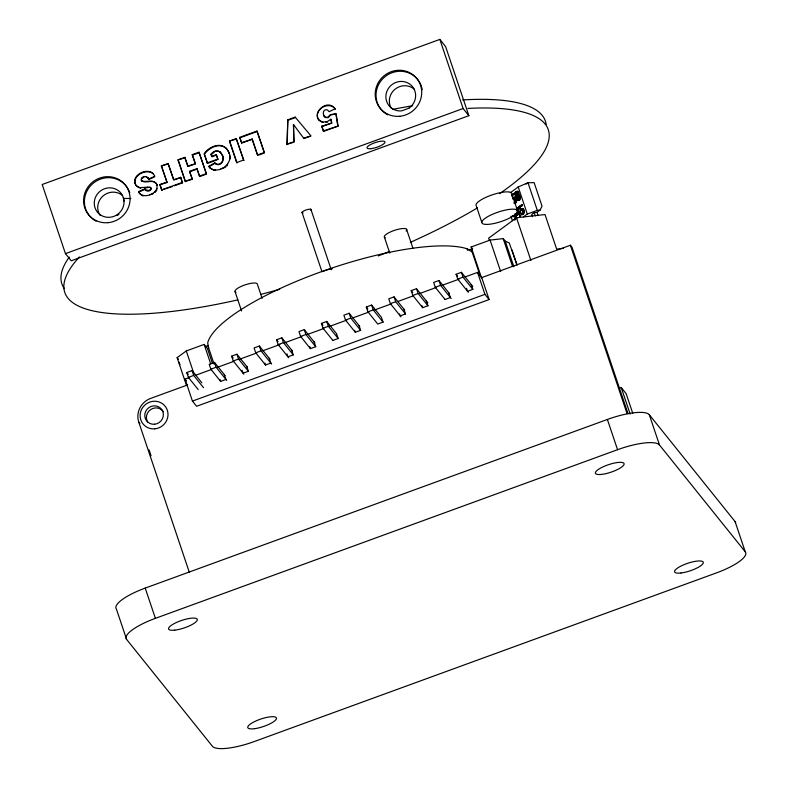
<?xml version="1.0" encoding="UTF-8"?>
<svg xmlns="http://www.w3.org/2000/svg" width="788" height="788" viewBox="0 0 788 788"><rect width="100%" height="100%" fill="white"/><g stroke="black" fill="none" stroke-linecap="round" stroke-linejoin="round"><path stroke-width="1.18" d="M515.047 219.921C513.451 220.581 514.465 218.128 515.845 218.562L516.317 217.38L515.608 213.568M516.475 196.202C511.481 193.257 519.873 188.401 517.952 195.138C523.764 198.409 514.594 204.338 516.475 196.202L519.233 196.379L519.765 198.418L518.839 199.463L517.677 199.394L516.8 197.246L516.958 196.192L518.583 196.104M519.085 199.935L519.824 199.857C517.736 201.836 516.12 197.719 517.224 196.123L516.13 195.326L515.716 193.395L516.623 191.553L518.159 191.553L517.42 191.632M292.959 142.549L286.891 144.234L287.827 119.786L295.175 117.107L311.024 135.96L303.607 138.136M287.226 144.647L287.827 119.786M216.06 164.121L215.735 163.707C221.467 166.445 225.033 158.506 221.635 154.261C226.57 158.9 219.98 168.77 214.828 162.84L208.672 166.367L208.997 166.78L215.154 163.244L214.828 162.84M516.524 192.282L517.411 193.139L517.48 195.138L516.11 194.863L516.15 192.449L517.627 192.292L518.287 193.543L518.218 195.06L516.623 195.119M515.096 218.64L515.303 215.124L516.041 215.045L516.317 217.38L515.549 219.448M319.288 120.377L318.963 119.973L322.962 122.465C308.197 117.353 325.336 97.525 334.476 107.995L334.151 107.582L335.452 109.187L335.127 108.783L329.177 111.689L327.384 109.867C322.479 108.399 322.075 115.708 325.611 117.579L328.143 117.658L330.684 115.009L336.121 113.846L330.349 114.595L327.818 117.254L325.286 117.176L324.262 116.25M318.145 118.821L318.47 119.224C313.535 110.507 326.242 102.223 333.482 107.079L333.147 106.675M513.875 197.345L514.919 197.227L512.791 198.064L514.505 197.384L515.835 199.6L515.795 201.797L514.269 203.343L515.736 202.89L514.988 202.969M518.898 206.653L522.296 204.624L518.898 206.653L520.326 210.879C523.114 206.771 525.507 213.725 522.07 214.622C521.952 213.203 525.744 211.716 522.631 208.859C519.243 209.49 522.02 208.278 523.675 209.086L522.937 209.175M229.042 153.296L229.367 153.699L227.643 150.272C236.006 160.998 220.246 175.3 210.051 167.992L213.686 170.247L215.607 170.464L215.282 170.05M137.21 186.687L136.885 186.273L140.816 188.046L138.786 187.574L135.723 185.013L136.048 185.426C129.675 175.97 147.001 166.583 153.483 173.99L151.995 172.572M134.935 183.417L135.27 183.831C132.945 175.123 145.544 169.184 152.32 172.986M518.12 209.303L517.371 209.391L516.83 213.794L519.193 212.514L517.558 207.638L516.672 210.396M142.766 195.523L143.101 195.926L140.343 194.183C146.558 198.724 160.21 192.193 156.398 183.86L157.245 185.426L156.92 185.022M517.411 210.317L518.307 207.549M520.267 199.088L520.257 196.507M513.648 199.078C515.657 196.498 517.204 202.142 514.633 202.201C515.48 202.358 515.352 196.527 512.909 199.157M522.789 214.257L523.537 214.169L521.37 214.71C520.671 213.735 525.557 211.302 521.695 209.736M517.706 196.113L516.839 196.704M517.952 195.138L518.888 194.459L518.149 194.537M517.677 199.394L519.016 198.497L518.494 196.468L517.47 196.173M141.673 180.816C146.046 182.777 152.37 178.856 155.994 183.308C152.074 178.748 144.559 184.658 141.219 180.088C140.825 175.704 147.937 175.33 148.902 179.428L154.172 177.133M150.045 187.17L151.247 189.022C150.587 191.238 146.952 191.977 145.593 190.016L149.031 190.46L150.646 189.327L150.843 187.908L149.09 187.052L140.491 187.633M517.273 192.203L515.687 193.198M516.337 202.171L515.795 201.797M513.392 216.631L514.702 216.611L512.712 216.07L513.963 216.7L515.303 215.124M516.041 215.045L514.485 216.434M154.822 191.898L155.147 192.302L156.536 190.676L156.989 188.499M532.491 216.592L531.762 214.434L534.205 212.642L537.022 212.327L540.125 210.051L542.016 206.072L534.136 182.658L527.999 182.718L518.209 186.973L510.358 192.725M515.066 215.341C511.914 215.715 515.785 215.942 515.785 214.257L515.618 213.725M216.946 159.925L207.51 163.372L204.102 153.808C208.613 146.804 220.995 141.279 227.062 149.405L226.737 148.991L227.968 150.675M207.51 163.372L204.437 154.221C208.79 147.839 219.231 142.382 226.028 148.282L225.693 147.868M143.505 176.778L143.83 177.182L141.81 178.669L141.485 178.255M211.627 156.329L216.168 154.665L218 159.55L216.493 155.078L211.962 156.733L210.948 154.3C213.124 150.941 218.995 149.119 221.251 153.394L220.926 152.98L221.97 154.665M211.942 154.064L214.257 152.123L213.922 151.71M322.637 122.061L327.247 121.608L330.911 119.215L331.807 123.036L321.987 126.612L321.662 126.208L331.807 123.036M186.539 385.627L177.123 357.654L186.283 350.946L204.151 344.425L207.431 348.503L212.474 363.485M526.098 184.106L527.999 182.718L537.308 210.366L540.125 210.051M511.983 194.725L513.756 193.424L514.081 194.39L512.052 195.877M514.495 193.346L511.845 195.286L512.909 198.458M521.942 206.082L519.853 207.155L521.883 205.678L521.558 204.713M519.656 211.726L519.075 212.139L520.395 211.637L519.656 211.726L519.371 213.026L520.444 216.227L519.706 216.306L518.75 213.479L519.489 213.4L516.613 215.045L516.229 213.893L519.193 212.514M516.613 215.045L518.75 213.479M563.4 248.348L556.653 249.107L545.02 214.543L516.514 217.744L488.639 238.173L489.417 240.488M519.706 216.306L520.326 215.853M523.39 216.887L527.31 214.011L537.308 210.366M220.945 168.711L224.57 167.627L225.87 166.79L225.545 166.376M205.865 346.641L207.805 345.42L214.1 364.135M513.973 215.617L515.47 214.888M522.434 209.657L521.213 209.982M147.799 177.783L148.577 179.014L154.901 176.266L153.148 173.577M138.501 191.612L144.775 188.913L145.1 189.317L138.826 192.016L138.501 191.612L139.673 193.454L138.826 192.016M439.852 39.4L42.188 184.5L65.453 253.628L71.206 260.789L468.87 115.688L445.604 46.571L439.852 39.4L463.117 108.527L468.87 115.688M166.761 182.117L159.836 184.648L167.086 182.53L161.313 165.953L168.1 163.471L173.872 180.058L180.797 177.527L182.58 182.826L174.562 185.761M191.228 179.674L185.219 181.338L177.989 159.865L184.806 157.383L188.056 166.475L195.473 163.766L192.223 154.675L199.009 152.202L206.18 172.946M243.482 160.072L236.686 162.555L229.456 141.091L236.262 138.609L243.817 160.486L236.262 138.609M257.755 155.394L252.308 139.21L241.719 143.081L239.611 137.378L256.986 131.044L264.541 152.921L258.888 154.99M161.313 165.953L168.435 163.884M177.989 159.865L185.131 157.787M192.548 155.088L199.334 152.606M229.456 141.091L236.587 139.013M239.611 137.378L239.946 137.792L257.321 131.448M288.152 120.2L295.51 117.52L295.175 117.107M241.394 142.667L252.308 139.21M184.806 157.383L187.731 166.061L195.473 163.766M207.185 162.958L217.675 159.137M189.504 171.341L192.361 179.26L189.504 171.341L196.921 168.632L199.778 176.551M190.893 171.36L197.246 169.046M168.1 163.471L173.547 179.644L180.797 177.527M159.836 184.648L161.619 189.947L182.245 182.422L182.58 182.826M185.219 181.338L192.036 178.856M286.891 144.234L293.786 141.722L293.461 124.494L294.111 142.136L293.786 141.722M323.267 130.966L338.082 126.09L323.592 131.379L321.662 126.208M161.619 189.947L172.267 186.598M200.901 176.148L206.564 174.079M304.946 138.186L310.009 136.334M65.453 253.628L463.117 108.527M481.596 278.115L471.125 247.008L490.087 240.094L503.187 238.616L505.246 241.177L513.875 266.827M198.212 389.617L188.381 377.363L186.756 372.537L192.055 370.596L201.886 382.85M225.092 375.6L214.503 362.411L209.194 364.342L210.82 369.178L220.66 381.422L225.929 379.452L224.304 374.615M243.856 374.172L233.268 360.983L231.642 356.156L236.942 354.216L247.54 367.405M269.979 359.22L259.39 346.031L254.091 347.961L255.716 352.797L265.546 365.041M288.753 357.791L278.164 344.602L276.539 339.776L281.838 337.835L292.427 351.024M314.875 342.839L304.286 329.65L298.977 331.581L300.602 336.417L310.442 348.66M332.891 340.475L323.05 328.232L321.425 323.395L326.724 321.455L336.565 333.708M359.761 326.459L349.173 313.269L343.873 315.2L345.499 320.036L355.329 332.28M366.321 307.015L371.621 305.074L381.451 317.328L383.047 322.115L377.748 324.055L367.947 311.851L366.321 307.015L367.829 308.896M404.658 310.078L394.069 296.889L388.76 298.819L390.385 303.656L400.984 316.845M426.308 300.908L427.943 305.734L422.634 307.675L412.833 295.47L411.208 290.634L416.507 288.694L427.854 302.828M449.544 293.697L438.955 280.508L433.656 282.439L435.281 287.275L445.112 299.519M468.318 292.279L457.729 279.09L456.104 274.254L461.404 272.323L472.751 286.448M188.381 377.363L193.681 375.433L203.511 387.676M210.82 369.178L216.129 367.247L226.717 380.437M233.268 360.983L238.567 359.052L248.407 371.296M255.716 352.797L261.015 350.867L271.604 364.056M278.164 344.602L283.463 342.672L293.294 354.915M300.602 336.417L305.911 334.486L315.742 346.73L310.413 348.621L309.753 346.69M323.05 328.232L328.35 326.291L338.19 338.535M345.499 320.036L350.798 318.106L360.638 330.349L355.299 332.24L354.649 330.31M367.947 311.851L373.246 309.911L383.076 322.164M390.385 303.656L395.694 301.725L405.524 313.969M412.833 295.47L418.142 293.53L427.973 305.783M435.281 287.275L440.581 285.345L451.179 298.534M457.729 279.09L463.029 277.149L472.859 289.403M464.831 277.051L477.548 272.402L481.724 277.612L489.112 299.558L196.606 406.283L192.43 401.082L185.042 379.136L189.672 377.452M195.444 375.334L211.637 369.434M217.419 367.326L233.603 361.416M239.385 359.308L256.721 352.985M262.502 350.867L279.848 344.543M284.468 342.859L301.814 336.525M307.596 334.417L323.779 328.517M329.561 326.399L346.897 320.076M352.679 317.968L368.873 312.058M374.645 309.95L390.838 304.05M397.773 301.518L412.804 296.032M419.738 293.5L435.922 287.59M441.704 285.483L459.049 279.159M187.642 384.908L150.646 398.413A18.892 18.154 -38.8 0 0 138.786 422.141L189.416 572.59M481.36 277.74L570.394 245.255L572.039 247.304L628.006 413.592M332.851 340.436L338.16 338.495L336.525 333.669M445.082 299.479L450.381 297.549L448.756 292.712M192.43 401.082L484.935 294.357L489.112 299.558M619.437 388.139L621.21 387.499L626.135 393.645L632.754 413.306M735.076 521.558L745.251 551.797A37.785 9.909 -18.6 0 1 716.489 572.886L254.317 741.528A37.785 9.909 -18.6 0 1 212.386 746.236L126.622 639.432L116.447 609.183A37.785 9.909 -18.6 0 1 145.219 588.094L607.381 419.462A37.785 9.909 -18.6 0 1 649.312 414.754L735.076 521.558A37.785 9.909 -18.6 0 1 735.637 522.74M126.622 639.432A37.785 9.909 -18.6 0 1 155.394 618.344L617.565 449.702A37.785 9.909 -18.6 0 1 659.487 444.993L745.251 551.797M220.128 152.015L220.463 152.429L218.621 151.385L215.006 151.227M468.909 249.678L471.234 249.294L480.256 276.076M516.209 191.445L517.578 191.267M515.884 191.632L516.623 191.553M517.135 191.445L517.883 191.366M515.598 191.898L516.337 191.809M515.362 192.213L516.101 192.124M517.657 191.898L518.405 191.809M515.175 192.587L515.913 192.499M516.15 192.449L517.627 192.292M515.854 192.764L516.603 192.686M517.184 192.666L517.923 192.587M515.047 193.021L515.785 192.932M514.978 193.474L515.716 193.395M517.411 193.139L518.149 193.05M518.179 193.237L518.918 193.159L518.78 192.577M514.968 193.937L515.716 193.858M517.539 193.631L518.287 193.543M518.218 193.887L518.957 193.809M515.027 194.4L515.776 194.321M515.913 194.616L516.652 194.537M515.155 194.863L515.894 194.784M516.11 194.863L516.849 194.784M515.391 195.404L516.13 195.326M518.465 195.266L519.627 195.434L518.878 195.513M515.677 195.788L516.416 195.7M516.032 196.025L516.77 195.946M519.233 195.946L519.972 195.857M518.228 196.291L518.967 196.202M518.494 196.468L519.233 196.379M516.258 196.852L516.997 196.764M514.505 197.384L515.874 197.808L515.135 197.887M513.215 197.699L513.953 197.611M514.83 197.581L515.579 197.493M516.8 197.246L517.539 197.158M513.008 197.857L513.746 197.778M516.17 197.542L516.908 197.453M519.656 197.118L520.395 197.03M519.725 197.64L520.474 197.561M513.894 198.458L515.076 198.418M516.209 198.241L516.948 198.162M513.412 198.704L514.16 198.625M514.525 198.625L515.263 198.537M519.725 198.162L520.474 198.083M514.692 198.812L515.441 198.734M514.86 199.098L515.598 199.009M517.115 198.842L515.835 199.6M519.016 198.497L519.765 198.418M519.656 198.684L520.405 198.606M515.007 199.482L515.746 199.403M516.564 199.394L517.302 199.315M518.839 199.019L519.578 198.94M517.893 199.502L519.243 199.315M516.8 199.807L517.549 199.719M515.204 200.3L516.672 200.103M517.076 200.132L517.815 200.053M517.381 200.369L518.12 200.28M518.77 200.221L519.519 200.142M515.953 200.763L516.692 200.674M517.706 200.497L519.154 200.349M515.214 200.999L515.953 200.91M515.145 201.334L516.652 201.216M515.017 201.61L515.766 201.531M514.682 202.014L515.421 201.925M513.894 202.289L515.047 202.122M515.332 202.654L516.071 202.575M514.633 203.196L515.382 203.107M514.269 203.343L515.007 203.265M516.967 208.071L517.706 207.993M521.676 208.623L523.045 208.584M521.016 208.978L521.755 208.899M520.809 209.145L521.548 209.056M522.631 208.859L523.38 208.781M521.922 209.716L522.877 209.697M523.212 209.638L523.951 209.549M522.326 209.903L523.065 209.825M522.493 210.101L523.242 210.012M520.71 210.445L521.449 210.357L521.065 210.8L519.647 206.574M522.661 210.376L523.399 210.297M522.808 210.76L523.547 210.682M523.636 210.879L524.375 210.8M524.473 211.391L523.005 211.578M523.754 212.041L524.493 211.962M519.952 212.602L520.691 212.524L519.371 213.026M523.005 212.277L523.754 212.199M522.937 212.612L524.453 212.494L523.596 213.085M522.818 212.898L523.557 212.809M520.976 213.548L523.222 213.213M515.785 214.257L514.879 213.814M521.695 213.568L522.434 213.489M515.913 214.582L516.652 214.503L516.357 213.489M523.134 213.942L523.872 213.853M512.417 215.577L513.451 215.991M521.37 214.71L523.173 214.395M516.13 215.597L516.869 215.518M514.948 215.922L516.209 215.695M513.037 216.424L513.776 216.336M514.741 216.208L515.48 216.119M515.569 216.385L516.307 216.306M515.608 216.946L516.347 216.867M515.579 217.458L516.317 217.38M515.48 217.921L516.219 217.833M515.322 218.315L516.859 218.109M144.726 187.958L147.829 187.613L147.494 187.209M518.218 195.06L517.361 195.04M123.755 198.379L124.002 201.176A15.12 14.519 -38.8 0 1 103.622 216.493A15.12 14.519 -38.8 0 1 98.953 192.233A15.12 14.519 -38.8 0 1 123.283 197.424L123.755 198.379L130.887 198.546M514.712 215.528L514.121 215.351M149.424 187.465L150.37 187.574M518.701 195.05L519.203 195.188M505.246 241.177L509.255 242.931L516.849 264.699M148.134 178.186L146.164 176.63M472.111 251.884L466.319 248.535A143.13 37.529 -18.6 0 0 318.529 272.727A143.13 37.529 -18.6 0 0 207.687 342.908L208.672 348.01M139.348 193.05L140.668 194.587M208.672 166.367L210.386 168.405M471.125 247.008L472.642 248.9M456.104 274.254L457.611 276.135M323.494 114.664L324.597 116.663M327.247 121.608L327.572 122.012L325.631 122.051M411.208 290.634L412.725 292.515M229.525 155.029L230.135 158.762L229.81 158.358M227.693 164.239L226.934 165.894L226.599 165.48M210.948 154.3L211.962 156.733M321.425 323.395L322.942 325.277M276.539 339.776L278.046 341.657M152.695 193.375L153.03 193.789L149.7 194.705M141.219 180.088L141.998 181.22M231.642 356.156L233.159 358.038M177.123 357.654L178.521 359.397M186.756 372.537L188.263 374.418M185.042 379.136L186.431 380.87M138.786 422.141L139.88 423.511M155.669 182.895L156.723 184.264M293.461 124.494L303.932 138.55M144.775 188.913L145.918 190.43M150.557 187.465L151.178 188.322M178.61 361.692L180.068 364.726M649.312 414.754L659.487 444.993M621.21 387.499L630.164 414.104M570.394 245.255L627.071 413.651M607.381 419.462L617.565 449.702M537.022 212.327L538.115 215.567M534.205 212.642L535.298 215.882M518.209 186.973L527.31 214.011M517.371 209.391L518.455 212.602M517.726 211.273A18.892 4.955 -18.6 0 0 491.022 214.947A18.892 4.955 -18.6 0 0 490.51 224.117A18.892 4.955 -18.6 0 0 517.726 211.273L511.914 193.996A18.892 4.955 -18.6 0 0 494.234 194.203A18.892 4.955 -18.6 0 0 475.962 205.008L481.783 222.285M516.967 213.804L517.361 214.966M516.514 217.744L530.915 260.532M510.92 216.198L512.436 220.699M512.013 249.963L517.105 265.123M503.187 238.616L512.604 266.59M490.087 240.094L500.675 271.565M477.548 272.402L484.935 294.357M471.204 284.527L472.83 289.354L467.53 291.294L466.555 288.388M461.404 272.323L463.029 277.149M438.955 280.508L440.581 285.345M406.549 229.249L412.991 248.407M416.507 288.694L418.142 293.53M421.984 305.744L422.634 307.675M384.455 237.306L389.764 253.086M403.87 309.093L405.495 313.929L400.196 315.86L399.546 313.929M394.069 296.889L395.694 301.725M321.987 126.612L323.592 131.379M371.621 305.074L373.246 309.911M358.973 325.474L360.599 330.31M349.173 313.269L350.798 318.106M310.797 209.017L331.206 269.673M301.962 212.248L321.977 271.732M326.724 321.455L328.35 326.291M256.986 131.044L264.216 152.517L257.43 154.99L251.983 138.806M314.087 341.854L315.712 346.69M239.946 137.792L241.719 143.081M304.286 329.65L305.911 334.486M229.791 141.495L237.011 162.968M291.639 350.049L293.264 354.876L287.965 356.816L286.99 353.911M281.838 337.835L283.463 342.672M262.138 298.396L257.203 283.739A11.81 3.093 -18.6 0 0 242.674 285.758A11.81 3.093 -18.6 0 0 236.016 292.328M269.191 358.235L270.816 363.071L265.517 365.002L264.866 363.071M199.009 152.202L206.229 173.675L199.443 176.148L196.921 168.632M259.39 346.031L261.015 350.867M192.223 154.675L195.138 163.362M235.11 291.806L241.561 310.964M178.315 160.279L185.544 181.752M246.743 366.42L248.378 371.256L243.068 373.197L242.093 370.291M180.462 177.123L182.245 182.422M236.942 354.216L238.567 359.052M161.648 166.357L167.086 182.53M160.171 185.052L161.954 190.361M214.503 362.411L216.129 367.247M219.97 379.452L220.63 381.382M204.151 344.425L210.741 364.007M186.283 350.946L194.035 373.985M192.055 370.596L193.681 375.433M149.06 449.849L151.03 455.681M145.219 588.094L155.394 618.344M123.283 197.424L124.002 201.176M330.911 119.215L331.472 122.623M336.299 114.959L338.082 126.09M335.796 113.433L337.747 125.686M466.21 248.634A7.555 1.98 -18.6 0 1 467.53 250.269M147.927 422.466A9.446 9.072 -38.8 0 1 150.616 409.602A9.446 9.072 -38.8 0 1 163.5 411.76M303.124 213.016A4.728 1.241 -18.6 0 1 305.714 210.081A4.728 1.241 -18.6 0 1 310.777 210.219M462.635 99.918A255.076 66.882 -18.6 0 1 546.163 124.514M64.36 288.635A255.076 66.882 -18.6 0 1 69.255 257.105M116.949 215.607A255.076 66.882 -18.6 0 1 118.988 214.267M392.542 109.414A255.076 66.882 -18.6 0 1 412.646 105.759M467.914 108.419A255.076 66.882 -18.6 0 1 499.631 193.641M477.518 207.825A255.076 66.882 -18.6 0 1 410.371 242.349M389.558 251.342A255.076 66.882 -18.6 0 1 378.309 255.933M279.691 289.314A255.076 66.882 -18.6 0 1 260.907 294.338M237.838 299.883A255.076 66.882 -18.6 0 1 79.44 256.937M323.307 271.308A9.446 2.472 -18.6 0 1 332.27 268.728M385.362 237.838A11.81 3.093 -18.6 0 1 394.906 230.214A11.81 3.093 -18.6 0 1 406.096 231.071M100.145 215.449A15.12 14.519 -38.8 0 1 102.893 196.084A15.12 14.519 -38.8 0 1 122.514 195.503M391.262 108.242A15.12 14.519 -38.8 0 1 394.877 89.359A15.12 14.519 -38.8 0 1 414.133 89.093M127.754 188.362A23.62 22.685 -38.8 0 1 129.754 192.676M96.116 221.192A23.62 22.685 -38.8 0 1 92.166 218.522M91.29 217.734A23.62 22.685 -38.8 0 1 92.954 183.466A23.62 22.685 -38.8 0 1 127.124 187.367M419.344 81.893A23.62 22.685 -38.8 0 1 421.353 86.207M421.708 87.35A23.62 22.685 -38.8 0 1 422.23 89.694M387.794 114.812A23.62 22.685 -38.8 0 1 382.308 79.243A23.62 22.685 -38.8 0 1 418.704 80.898M408.952 108.173L401.644 110.872A15.12 14.529 -38.8 0 1 386.494 92.511A15.12 14.529 -38.8 0 1 409.642 83.991A15.12 14.529 -38.8 0 1 408.952 108.173M174.798 630.144A15.12 3.96 -18.6 0 0 197.276 620.048A15.12 3.96 -18.6 0 0 176.729 622.353A15.12 3.96 -18.6 0 0 174.798 630.144M254.8 728.654A15.12 3.96 -18.6 0 0 276.499 718.361A15.12 3.96 -18.6 0 0 255.066 721.355A15.12 3.96 -18.6 0 0 254.8 728.654M681.009 572.994A15.12 3.96 -18.6 0 0 703.3 562.839A15.12 3.96 -18.6 0 0 682.526 565.321A15.12 3.96 -18.6 0 0 681.009 572.994M601.392 474.425A15.12 3.96 -18.6 0 0 624.066 464.388A15.12 3.96 -18.6 0 0 603.805 466.496A15.12 3.96 -18.6 0 0 601.392 474.425M154.852 428.83A14.174 13.613 -38.8 0 0 165.746 407.041A14.174 13.613 -38.8 0 0 141.613 409.317A14.174 13.613 -38.8 0 0 154.852 428.83M154.586 424.239A9.446 9.072 -38.8 0 0 161.855 409.711A9.446 9.072 -38.8 0 0 145.76 411.238A9.446 9.072 -38.8 0 0 154.586 424.239M399.831 116.26A23.62 22.685 -38.8 0 0 417.886 79.883A23.62 22.685 -38.8 0 0 377.669 83.794A23.62 22.685 -38.8 0 0 399.831 116.26M108.143 222.669A23.62 22.685 -38.8 0 0 126.297 186.342A23.62 22.685 -38.8 0 0 86.079 190.144A23.62 22.685 -38.8 0 0 108.143 222.669M370.941 148.666A9.446 2.472 -18.6 0 0 384.987 142.352A9.446 2.472 -18.6 0 0 372.153 143.79A9.446 2.472 -18.6 0 0 370.941 148.666"/></g></svg>
